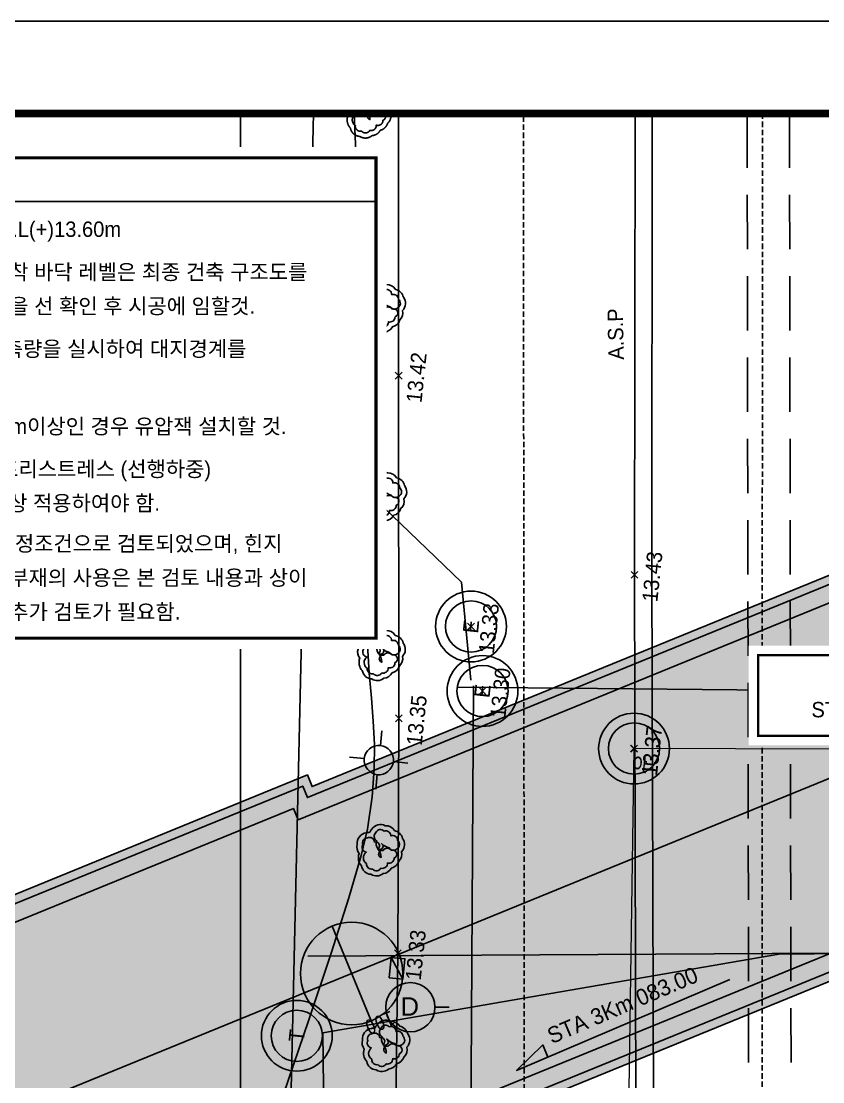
# Model space of a CAD drawing. Header units: millimetres. Extents: x 1073475 to 2890243, y -1340830 to -367733.
# Drawn here: x 1718064 to 1741521, y -398780 to -367733 of the extents above; entities that cross this region are included whole.
import ezdxf
from ezdxf.enums import TextEntityAlignment as Align
from ezdxf.xclip import XClip

# ---------------------------------------------------------------- set-up
doc = ezdxf.new("R2010")
doc.units = ezdxf.units.MM
doc.header["$LTSCALE"] = 50
doc.header["$XCLIPFRAME"] = 2
doc.header["$PDMODE"] = 3
doc.header["$PDSIZE"] = 100
doc.linetypes.add('E-DIGLN01', pattern=[2, 0.9, -0.2, 0.9])
doc.linetypes.add('HIDDEN2', pattern=[4.7625, 3.175, -1.5875])
for name, color, linetype in [('0-재료표-1', 3, 'Continuous'), ('0-재료표-T', 7, 'Continuous'), ('1-우수관로', 140, '우수'), ('11', 11, 'Continuous'), ('A_BRICK', 3, 'Continuous'), ('C-DIM', 7, 'Continuous'), ('CONT-MNR', 84, 'Continuous'), ('CS-CONC-MAJR', 4, 'Continuous'), ('CS-EXCV', 3, 'E-DIGLN01'), ('RXCOBAL', 7, 'Continuous'), ('TEX', 3, 'Continuous'), ('TEXT', 3, 'Continuous'), ('가로등', 1, 'Continuous'), ('구조물', 7, 'Continuous'), ('도로', 1, 'Continuous'), ('상수도맨홀', 1, 'Continuous'), ('시점변경-종점-구__보조측점심볼', 7, 'Continuous'), ('시점변경-종점-구__선형', 7, 'Continuous'), ('시점변경-종점-구__주측점심볼', 7, 'Continuous'), ('시점변경-종점-구__측점문자', 7, 'Continuous'), ('연속지적도', 32, 'Continuous'), ('우수맨홀', 1, 'Continuous'), ('우수받이', 5, 'Continuous'), ('조경', 3, 'Continuous'), ('중앙선', 2, 'Continuous'), ('지하지장물_가스관로', 2, 'Continuous'), ('지하지장물_상수관로', 5, 'HIDDEN2'), ('지하지장물_열수송관로', 6, 'HIDDEN2'), ('지하지장물_전기관로', 1, 'HIDDEN2'), ('지하지장물_통신관로', 7, 'HIDDEN2'), ('차선', 7, 'HIDDEN2'), ('측량점_높이', 8, 'Continuous'), ('측량점_심볼', 7, 'Continuous'), ('통신맨홀', 1, 'Continuous'), ('포장상태', 7, 'Continuous'), ('한전맨홀', 1, 'Continuous')]:
    doc.layers.add(name, color=color, linetype=linetype)
doc.styles.add('$1$돋움', font='')
doc.styles.add('Han_Romanstyle', font='')
doc.styles.add('LT', font='')
doc.styles.add('RXHG', font='arial.ttf')
doc.styles.get("Standard").update_dxf_attribs({"font": ''})
doc.styles.add('굴림체', font='')
doc.styles.add('돋움', font='')
doc.styles.get('$1$돋움').set_extended_font_data('Dotum')
doc.styles.get('Han_Romanstyle').set_extended_font_data('GulimChe')
doc.styles.get('LT').set_extended_font_data('GulimChe')
doc.styles.get('Standard').set_extended_font_data('Dotum')
doc.styles.get('굴림체').set_extended_font_data('Dotum')
doc.styles.get('돋움').set_extended_font_data('Dotum')
doc.linetypes.add('CFZ008', pattern='A,0.9,-0.2,[106,KHCLINE.shx,S=0.00606,R=180,X=0,Y=0],0.9', length=2)
doc.linetypes.add('GAS_LINE', pattern='A,0.5,-0.2,["GAS",Standard,S=0.1,R=0,X=-0.1,Y=-0.05],-0.25', length=0.95)
doc.linetypes.add('KT_LINE', pattern='A,12.7,-5.08,["KT",Standard,S=2.54,R=0,X=-2.54,Y=-1.27],-6.35', length=24.13)
doc.linetypes.add('POWER_LINE', pattern='A,12.7,-5.08,["POWER",Standard,S=2.54,R=0,X=-2.54,Y=-1.27],-6.35', length=24.13)
doc.linetypes.add('WATER_LINE', pattern='A,12.7,-5.08,["WATER",Standard,S=2.54,R=0,X=-2.54,Y=-1.27],-6.35', length=24.13)
doc.linetypes.add('우수', pattern='A,0.5,-0.05,["우수",LT,S=0.1,R=0,X=0,Y=-0.05],-0.4', length=0.95)

# ---------------------------------------------------------------- blocks, each defined once
blk = doc.blocks.new('A$599346786921')
at = {"layer": '구조물', "ltscale": 0.2}
h = blk.add_hatch(color=254, dxfattribs=at)
h.dxf.hatch_style = 1
h.set_gradient(color1=(214, 214, 214), color2=(214, 214, 214))
h.paths.add_polyline_path([(189880, 4043), (128969, 153101), (129119, 153162), (47790, 352186), (48127, 352323), (40199, 371724), (39821, 372650), (39443, 373575), (39065, 374501), (38687, 375426), (38309, 376351), (37931, 377276), (37554, 378201), (37177, 379126), (36800, 380051), (36423, 380975), (36047, 381900), (35671, 382825), (35295, 383749), (34920, 384674), (34545, 385599), (34170, 386523), (33796, 387448), (33422, 388373), (33049, 389297), (32676, 390222), (32304, 391147), (31932, 392072), (31561, 392997), (31190, 393922), (30821, 394847), (30451, 395772), (30083, 396697), (29715, 397623), (29347, 398548), (28981, 399474), (28615, 400400), (28250, 401326), (27886, 402252), (27523, 403178), (27160, 404105), (26798, 405031), (26438, 405958), (26078, 406885), (25719, 407812), (25360, 408742), (25003, 409670), (24647, 410598), (24292, 411526), (23938, 412455), (23585, 413383), (23233, 414312), (22883, 415241), (22533, 416171), (22185, 417101), (21838, 418031), (21492, 418961), (21147, 419892), (20804, 420823), (20462, 421754), (20121, 422686), (19782, 423618), (19443, 424550), (19107, 425482), (18771, 426415), (18438, 427349), (18105, 428282), (17774, 429216), (17445, 430151), (17117, 431086), (16791, 432021), (16466, 432956), (16143, 433892), (15821, 434829), (15501, 435766), (15183, 436703), (14866, 437640), (14551, 438579), (14238, 439517), (13927, 440456), (13617, 441395), (13310, 442335), (13004, 443275), (12700, 444216), (12398, 445157), (12097, 446099), (11799, 447041), (11503, 447983), (11339, 448506), (0, 445440), (302, 444474), (605, 443509), (911, 442544), (1218, 441580), (1527, 440617), (1838, 439655), (2151, 438693), (2466, 437732), (2782, 436772), (3100, 435812), (3420, 434854), (3742, 433896), (4065, 432938), (4390, 431982), (4716, 431026), (5044, 430071), (5374, 429116), (5705, 428162), (6037, 427209), (6372, 426257), (6707, 425305), (7044, 424354), (7382, 423404), (7722, 422454), (8063, 421505), (8406, 420556), (8750, 419608), (9095, 418661), (9441, 417714), (9788, 416768), (10137, 415823), (10487, 414878), (10838, 413933), (11190, 412990), (11544, 412047), (11898, 411104), (12253, 410162), (12610, 409221), (12967, 408280), (13326, 407339), (13685, 406399), (14046, 405460), (14407, 404521), (14768, 403585), (15131, 402648), (15495, 401710), (15860, 400773), (16225, 399837), (16592, 398901), (16959, 397965), (17326, 397030), (17695, 396095), (18064, 395161), (18434, 394227), (18804, 393294), (19175, 392360), (19547, 391428), (19919, 390496), (20292, 389564), (20665, 388632), (21038, 387701), (21412, 386770), (21787, 385839), (22162, 384909), (22537, 383979), (22913, 383050), (23289, 382120), (23665, 381191), (24042, 380263), (24419, 379334), (24796, 378406), (25174, 377478), (25551, 376550), (25929, 375623), (26307, 374695), (26685, 373768), (27063, 372842), (27441, 371915), (27820, 370988), (28198, 370062), (28576, 369136), (28955, 368210), (29333, 367284), (37261, 347883), (37598, 348021), (118926, 148997), (119075, 149057), (179985, 0)])
at = {"layer": 'CS-CONC-MAJR'}
for points in [[(39967, 371630), (47801, 352460), (47464, 352323), (128793, 153298)], [(39505, 371441), (47149, 352734), (46812, 352596), (128141, 153572)], [(30027, 367568), (37672, 348861), (38008, 348999), (119337, 149975)], [(29564, 367379), (37398, 348209), (37735, 348347), (119063, 149323)]]:
    blk.add_lwpolyline(points, dxfattribs=at)
at = {"layer": 'CS-EXCV', "linetype": 'CFZ008', "ltscale": 5, "flags": 128}
blk.add_lwpolyline([(189880, 4043), (128969, 153101), (129119, 153162), (47790, 352186), (48127, 352323), (40199, 371724), (39821, 372650), (39443, 373575), (39065, 374501), (38687, 375426), (38309, 376351), (37931, 377276), (37554, 378201), (37177, 379126), (36800, 380051), (36423, 380975), (36047, 381900), (35671, 382825), (35295, 383749), (34920, 384674), (34545, 385599), (34170, 386523), (33796, 387448), (33422, 388373), (33049, 389297), (32676, 390222), (32304, 391147), (31932, 392072), (31561, 392997), (31190, 393922), (30821, 394847), (30451, 395772), (30083, 396697), (29715, 397623), (29347, 398548), (28981, 399474), (28615, 400400), (28250, 401326), (27886, 402252), (27523, 403178), (27160, 404105), (26798, 405031), (26438, 405958), (26078, 406885), (25719, 407812), (25360, 408742), (25003, 409670), (24647, 410598), (24292, 411526), (23938, 412455), (23585, 413383), (23233, 414312), (22883, 415241), (22533, 416171), (22185, 417101), (21838, 418031), (21492, 418961), (21147, 419892), (20804, 420823), (20462, 421754), (20121, 422686), (19782, 423618), (19443, 424550), (19107, 425482), (18771, 426415), (18438, 427349), (18105, 428282), (17774, 429216), (17445, 430151), (17117, 431086), (16791, 432021), (16466, 432956), (16143, 433892), (15821, 434829), (15501, 435766), (15183, 436703), (14866, 437640), (14551, 438579), (14238, 439517), (13927, 440456), (13617, 441395), (13310, 442335), (13004, 443275), (12700, 444216), (12398, 445157), (12097, 446099), (11799, 447041), (11503, 447983), (11339, 448506), (0, 445440), (302, 444474), (605, 443509), (911, 442544), (1218, 441580), (1527, 440617), (1838, 439655), (2151, 438693), (2466, 437732), (2782, 436772), (3100, 435812), (3420, 434854), (3742, 433896), (4065, 432938), (4390, 431982), (4716, 431026), (5044, 430071), (5374, 429116), (5705, 428162), (6037, 427209), (6372, 426257), (6707, 425305), (7044, 424354), (7382, 423404), (7722, 422454), (8063, 421505), (8406, 420556), (8750, 419608), (9095, 418661), (9441, 417714), (9788, 416768), (10137, 415823), (10487, 414878), (10838, 413933), (11190, 412990), (11544, 412047), (11898, 411104), (12253, 410162), (12610, 409221), (12967, 408280), (13326, 407339), (13685, 406399), (14046, 405460), (14407, 404521), (14768, 403585), (15131, 402648), (15495, 401710), (15860, 400773), (16225, 399837), (16592, 398901), (16959, 397965), (17326, 397030), (17695, 396095), (18064, 395161), (18434, 394227), (18804, 393294), (19175, 392360), (19547, 391428), (19919, 390496), (20292, 389564), (20665, 388632), (21038, 387701), (21412, 386770), (21787, 385839), (22162, 384909), (22537, 383979), (22913, 383050), (23289, 382120), (23665, 381191), (24042, 380263), (24419, 379334), (24796, 378406), (25174, 377478), (25551, 376550), (25929, 375623), (26307, 374695), (26685, 373768), (27063, 372842), (27441, 371915), (27820, 370988), (28198, 370062), (28576, 369136), (28955, 368210), (29333, 367284), (37261, 347883), (37598, 348021), (118926, 148997), (119075, 149057), (179985, 0)], close=True, dxfattribs=at)
at = {"layer": '시점변경-종점-구__보조측점심볼', "color": 1}
blk.add_line((40927, 350462), (43704, 351596), dxfattribs=at)
at = {"layer": '시점변경-종점-구__선형', "color": 1}
blk.add_lwpolyline([(34766, 369504), (184932, 2022)], dxfattribs=at)
at = {"layer": '시점변경-종점-구__주측점심볼', "color": 1}
blk.add_circle((42316, 351029), 1500, dxfattribs=at)
at = {"layer": '시점변경-종점-구__측점문자', "color": 1, "style": 'Han_Romanstyle'}
blk.add_text('100', height=450, rotation=112.2267, dxfattribs=at).set_placement((41241, 349883))
blk = doc.blocks.new('A$405090834614')
at = {"layer": '1-우수관로', "color": 251, "linetype": '우수', "lineweight": 0, "ltscale": 80}
blk.add_lwpolyline([(185502, 13028), (184884, 22596), (180273, 88945), (172057, 168906), (121638, 164312), (118262, 188984)], dxfattribs=at)
at = {"layer": 'CONT-MNR', "color": 251}
for p, q in [((189233, 178938), (188127, 178774)), ((190256, 179093), (189233, 178938)), ((186947, 178603), (185703, 178427)), ((188127, 178774), (186947, 178603)), ((184405, 178247), (183139, 178077)), ((185703, 178427), (184405, 178247)), ((163151, 177528), (160881, 178042)), ((181971, 177924), (180886, 177787)), ((183139, 178077), (181971, 177924)), ((179869, 177661), (178901, 177545)), ((180886, 177787), (179869, 177661)), ((165160, 177089), (163151, 177528)), ((177056, 177328), (176145, 177222)), ((177969, 177435), (177056, 177328)), ((178901, 177545), (177969, 177435)), ((166835, 176743), (165160, 177089)), ((174256, 176983), (173437, 176842)), ((175220, 177114), (174256, 176983)), ((176145, 177222), (175220, 177114)), ((168103, 176510), (166835, 176743)), ((172717, 176703), (172045, 176577)), ((173437, 176842), (172717, 176703)), ((168889, 176407), (168103, 176510)), ((169845, 176378), (168889, 176407)), ((170658, 176403), (169845, 176378)), ((171375, 176473), (170658, 176403)), ((172045, 176577), (171375, 176473))]:
    blk.add_line(p, q, dxfattribs=at)
at = {"layer": '가로등', "color": 251, "linetype": 'Continuous'}
for p, q in [((170932, 176724), (170932, 177153)), ((170504, 176296), (170075, 176296)), ((171361, 176296), (171790, 176296)), ((170932, 175867), (170932, 175438))]:
    blk.add_line(p, q, dxfattribs=at)
blk.add_ellipse((170932, 176296), major_axis=(303, 303), ratio=1, start_param=5.497787, end_param=11.780972, dxfattribs=at)
at = {"layer": '도로', "color": 251}
for p, q in [((192013, 177948), (182185, 176905)), ((182185, 176905), (172209, 175841)), ((172209, 175841), (165373, 175146)), ((165373, 175146), (159401, 174591))]:
    blk.add_line(p, q, dxfattribs=at)
at = {"layer": '연속지적도', "color": 251}
for p, q in [((192588, 182663), (135799, 176644)), ((135799, 176644), (192588, 182663))]:
    blk.add_line(p, q, dxfattribs=at)
at = {"layer": '우수맨홀', "color": 251}
for radius in [1036, 750]:
    blk.add_circle((172056, 168904), radius, dxfattribs=at)
at = {"layer": '우수받이', "color": 251}
blk.add_lwpolyline([(164628, 175322), (164628, 174922), (165228, 174922), (165228, 175322)], close=True, dxfattribs=at)
blk.add_lwpolyline([(164628, 174922), (165228, 175322)], dxfattribs=at)
at = {"layer": '조경', "color": 251}
for points in [[(189244, 179075, 0.346815), (189030, 178773, 0.330985), (189090, 178421, 0.257815), (189272, 178198, 0.268393), (189499, 178003, 0.287741), (189782, 177950, 0.374085), (190173, 177967, 0.296108), (190373, 178223, 0.276004), (190488, 178506, 0.397465), (190343, 178889, 0.08978), (190248, 178938, 0.089366), (190221, 179040, 0.417873), (189859, 179263, 0.244957), (189595, 179184, 0.283849)], [(189330, 178937, 0.520567), (189188, 178739, 0.520567), (189238, 178501, 0.520567), (189409, 178328, 0.520567), (189573, 178149, 0.997573), (189791, 178256, 0.520567), (189763, 178497, 0.940956), (189551, 178531, 0.176046), (189793, 178649, 1.063971), (189958, 178560, 0.138397), (189852, 178324, 0.467806), (189849, 178095, 0.520567), (190092, 178102, 0.520567), (190209, 178314, 0.520567), (190326, 178525, 0.520567), (190263, 178760, 0.520567), (190024, 178713, 0.258914), (189793, 178649, 0.824029), (189981, 178768, 0.520567), (190077, 178990, 0.520567), (189863, 179105, 0.520567), (189656, 178980, 0.520567), (189330, 178937)], [(183557, 178116, 0.346815), (183344, 177814, 0.330985), (183403, 177463, 0.257815), (183585, 177239, 0.268393), (183812, 177044, 0.287741), (184095, 176992, 0.374085), (184487, 177008, 0.296108), (184686, 177264, 0.276004), (184801, 177547, 0.397465), (184656, 177930, 0.08978), (184561, 177979, 0.089366), (184534, 178081, 0.417873), (184173, 178304, 0.244957), (183909, 178225, 0.283849)], [(183644, 177978, 0.520567), (183502, 177781, 0.520567), (183551, 177542, 0.520567), (183722, 177369, 0.520567), (183886, 177190, 0.997573), (184104, 177297, 0.520567), (184076, 177538, 0.940956), (183864, 177573, 0.176046), (184107, 177690, 1.063971), (184271, 177601, 0.138397), (184165, 177365, 0.467806), (184162, 177137, 0.520567), (184405, 177143, 0.520567), (184522, 177355, 0.520567), (184640, 177567, 0.520567), (184576, 177801, 0.520567), (184337, 177754, 0.258914), (184107, 177690, 0.824029), (184294, 177809, 0.520567), (184391, 178032, 0.520567), (184177, 178147, 0.520567), (183969, 178021, 0.520567), (183644, 177978)], [(178076, 177500, 0.346815), (177862, 177198, 0.330985), (177922, 176846, 0.257815), (178104, 176623, 0.268393), (178330, 176428, 0.287741), (178614, 176375, 0.374085), (179005, 176392, 0.296108), (179205, 176648, 0.276004), (179320, 176931, 0.397465), (179174, 177314, 0.08978), (179080, 177363, 0.089366), (179053, 177465, 0.417873), (178691, 177688, 0.244957), (178427, 177609, 0.283849)], [(178162, 177362, 0.520567), (178020, 177164, 0.520567), (178070, 176926, 0.520567), (178240, 176753, 0.520567), (178405, 176574, 0.997573), (178623, 176681, 0.520567), (178594, 176922, 0.940956), (178382, 176956, 0.176046), (178625, 177074, 1.063971), (178790, 176985, 0.138397), (178684, 176749, 0.467806), (178681, 176520, 0.520567), (178924, 176527, 0.520567), (179041, 176738, 0.520567), (179158, 176950, 0.520567), (179094, 177185, 0.520567), (178856, 177138, 0.258914), (178625, 177074, 0.824029), (178812, 177193, 0.520567), (178909, 177415, 0.520567), (178695, 177530, 0.520567), (178487, 177405, 0.520567), (178162, 177362)], [(173485, 177054, 0.346815), (173272, 176753, 0.330985), (173331, 176401, 0.257815), (173513, 176177, 0.268393), (173740, 175983, 0.287741), (174023, 175930, 0.374085), (174415, 175947, 0.296108), (174614, 176203, 0.276004), (174729, 176486, 0.397465), (174584, 176869, 0.08978), (174489, 176918, 0.089366), (174462, 177020, 0.417873), (174101, 177243, 0.244957), (173837, 177164, 0.283849)], [(173572, 176917, 0.520567), (173430, 176719, 0.520567), (173479, 176481, 0.520567), (173650, 176308, 0.520567), (173814, 176129, 0.997573), (174033, 176236, 0.520567), (174004, 176476, 0.940956), (173792, 176511, 0.176046), (174035, 176629, 1.063971), (174199, 176540, 0.138397), (174093, 176304, 0.467806), (174090, 176075, 0.520567), (174333, 176081, 0.520567), (174450, 176293, 0.520567), (174568, 176505, 0.520567), (174504, 176740, 0.520567), (174265, 176692, 0.258914), (174035, 176629, 0.824029), (174222, 176748, 0.520567), (174319, 176970, 0.520567), (174105, 177085, 0.520567), (173897, 176960, 0.520567), (173572, 176917)], [(167798, 176472, 0.346815), (167585, 176171, 0.330985), (167644, 175819, 0.257815), (167826, 175595, 0.268393), (168053, 175401, 0.287741), (168337, 175348, 0.374085), (168728, 175365, 0.296108), (168927, 175621, 0.276004), (169042, 175904, 0.397465), (168897, 176287, 0.08978), (168802, 176336, 0.089366), (168775, 176438, 0.417873), (168414, 176661, 0.244957), (168150, 176581, 0.283849)], [(167885, 176335, 0.520567), (167743, 176137, 0.520567), (167792, 175898, 0.520567), (167963, 175726, 0.520567), (168128, 175547, 0.997573), (168346, 175654, 0.520567), (168317, 175894, 0.940956), (168105, 175929, 0.176046), (168348, 176047, 1.063971), (168512, 175958, 0.138397), (168406, 175722, 0.467806), (168403, 175493, 0.520567), (168646, 175499, 0.520567), (168763, 175711, 0.520567), (168881, 175923, 0.520567), (168817, 176158, 0.520567), (168578, 176110, 0.258914), (168348, 176047, 0.824029), (168535, 176166, 0.520567), (168632, 176388, 0.520567), (168418, 176503, 0.520567), (168210, 176378, 0.520567), (167885, 176335)], [(162120, 175716, 0.346815), (161906, 175415, 0.330985), (161966, 175063, 0.257815), (162148, 174839, 0.268393), (162374, 174644, 0.287741), (162658, 174592, 0.374085), (163049, 174609, 0.296108), (163249, 174864, 0.276004), (163364, 175147, 0.397465), (163218, 175530, 0.08978), (163124, 175579, 0.089366), (163097, 175681, 0.417873), (162735, 175904, 0.244957), (162471, 175825, 0.283849)], [(162206, 175578, 0.520567), (162064, 175381, 0.520567), (162114, 175142, 0.520567), (162284, 174969, 0.520567), (162449, 174791, 0.997573), (162667, 174898, 0.520567), (162638, 175138, 0.940956), (162426, 175173, 0.176046), (162669, 175290, 1.063971), (162834, 175202, 0.138397), (162728, 174965, 0.467806), (162725, 174737, 0.520567), (162968, 174743, 0.520567), (163085, 174955, 0.520567), (163202, 175167, 0.520567), (163138, 175401, 0.520567), (162900, 175354, 0.258914), (162669, 175290, 0.824029), (162857, 175410, 0.520567), (162953, 175632, 0.520567), (162739, 175747, 0.520567), (162531, 175622, 0.520567), (162206, 175578)]]:
    blk.add_lwpolyline(points, format="xyb", close=True, dxfattribs=at)
at = {"layer": '중앙선', "color": 251}
for p, q in [((177117, 169428), (212914, 173164)), ((177170, 168920), (213036, 172704)), ((158397, 167391), (177117, 169428)), ((158451, 166883), (177170, 168920))]:
    blk.add_line(p, q, dxfattribs=at)
at = {"layer": '지하지장물_가스관로', "color": 251, "linetype": 'GAS_LINE', "ltscale": 3}
blk.add_lwpolyline([(172043, 129154), (173937, 129308), (182760, 39013), (182551, 11068)], dxfattribs=at)
at = {"layer": '지하지장물_상수관로', "color": 251, "linetype": 'WATER_LINE', "ltscale": 3}
for points in [[(215785, 180251), (195263, 177193), (191822, 180378), (129649, 175223), (126750, 172048), (96359, 170351), (93160, 172444), (53008, 169794)], [(165003, 177754), (176543, 74656), (179909, 44130), (180541, 14655)]]:
    blk.add_lwpolyline(points, dxfattribs=at)
at = {"layer": '지하지장물_열수송관로', "color": 251, "ltscale": 10}
for points in [[(216212, 191288), (197149, 188874), (197301, 186951), (195346, 186542), (195304, 185411), (191114, 185214), (191823, 167673), (46754, 152054)], [(216367, 190058), (198477, 187793), (198622, 185962), (196548, 185528), (196500, 184227), (192401, 184034), (193108, 166565), (46886, 150822)]]:
    blk.add_lwpolyline(points, dxfattribs=at)
at = {"layer": '지하지장물_전기관로', "color": 251, "linetype": 'POWER_LINE', "ltscale": 3}
for points in [[(173540, 173861), (176366, 174434), (179598, 178592), (181650, 185820), (185364, 191290), (193671, 194513), (224700, 200886), (237833, 202292)], [(186670, 16637), (186590, 33534), (184398, 74092), (182595, 86963), (177310, 132594), (173297, 174213)], [(173383, 173768), (152438, 171677), (116310, 167097), (102929, 165907), (93496, 163728), (64735, 159343)]]:
    blk.add_lwpolyline(points, dxfattribs=at)
at = {"layer": '지하지장물_통신관로', "color": 251, "linetype": 'KT_LINE', "ltscale": 3}
blk.add_lwpolyline([(179973, 22140), (178340, 57330), (174617, 92638), (167709, 153756), (166514, 164057), (162819, 177078), (146292, 175121), (136183, 173575), (130490, 179990), (129558, 186301)], dxfattribs=at)
at = {"layer": '차선', "color": 251}
for p, q in [((140712, 168790), (210776, 176286)), ((212341, 169387), (137441, 161475))]:
    blk.add_line(p, q, dxfattribs=at)
at = {"layer": '측량점_심볼', "color": 251}
for p in [(182185, 176905), (172209, 175841), (165373, 175146), (175107, 174025), (173264, 173491), (177117, 169428), (172052, 168900), (172056, 168904), (172057, 168906)]:
    blk.add_point(p, dxfattribs=at)
at = {"layer": '통신맨홀', "color": 251}
for radius in [1036, 750]:
    blk.add_circle((162654, 177831), radius, dxfattribs=at)
at = {"layer": '한전맨홀', "color": 251}
for centre, radius in [((175107, 174025), 1036), ((173264, 173491), 1036), ((175107, 174025), 750), ((173264, 173491), 750)]:
    blk.add_circle(centre, radius, dxfattribs=at)
at = {"layer": '상수도맨홀', "color": 251, "style": '굴림체'}
for s, p in [('T', (162654, 177831)), ('E', (175107, 174025)), ('E', (173264, 173491))]:
    blk.add_text(s, height=450, dxfattribs=at).set_placement(p, align=Align.MIDDLE)
at = {"layer": '우수맨홀', "color": 251, "style": '굴림체'}
blk.add_text('우', height=450, dxfattribs=at).set_placement((171368, 168389))
at = {"layer": '측량점_높이', "color": 251, "style": '굴림체'}
for s, p in [('13.42', (182185, 176605)), ('13.35', (172209, 175541)), ('13.33', (165373, 174846)), ('13.33', (175107, 173725)), ('13.30', (173264, 173191)), ('13.43', (177117, 169128)), ('13.37', (172052, 168600)), ('13.37', (172056, 168604)), ('13.37', (172057, 168606))]:
    blk.add_text(s, height=450, dxfattribs=at).set_placement(p, align=Align.TOP_CENTER)
at = {"layer": '포장상태', "color": 251, "style": '굴림체'}
blk.add_text('A.S.P', height=450, rotation=7.2991, dxfattribs=at).set_placement((184839, 170591), align=Align.RIGHT)
blk = doc.blocks.new('dbox')
at = {"layer": '11'}
blk.add_line((4288, 57600), (81088, 57600), dxfattribs=at)
at = {"layer": '11', "const_width": 150}
blk.add_lwpolyline([(81088, 1800), (4288, 1800), (4288, 57600), (81088, 57600)], close=True, dxfattribs=at)
at = {"layer": 'TEXT', "color": 7}
blk.add_line((0, 59400), (84100, 59400), dxfattribs=at)
at = {"layer": 'TEX', "color": 6, "linetype": 'Continuous', "style": 'RXHG', "width": 1}
for tag, p in [('일자', (76628, 15972)), ('축척', (76628, 13925)), ('설계번호', (76684, 12170))]:
    blk.add_attdef(tag, p, '', height=300, dxfattribs=at)
at = {"layer": 'TEX', "color": 7, "linetype": 'Continuous', "style": 'RXHG', "width": 1}
blk.add_attdef('파일명', (81840, 4453), '', height=300, rotation=90, dxfattribs=at)
at = {"layer": 'TEX', "linetype": 'Continuous', "style": 'RXHG', "width": 1}
for tag, p in [('도면명-1', (77799, 3389)), ('도면명-2', (77799, 2662))]:
    blk.add_attdef(tag, text='', height=400, dxfattribs=at).set_placement(p, align=Align.CENTER)
blk = doc.blocks.new('31781387137813')
at = {"color": 255}
blk.add_wipeout([(0, 0), (11238, 0), (11238, -9792), (0, -9792)], dxfattribs=at).dxf.layer = '0-재료표-1'
at = {"layer": '0-재료표-1'}
blk.add_line((207, -1060), (11031, -1060), dxfattribs=at)
at = {"layer": '0-재료표-1', "const_width": 60}
blk.add_lwpolyline([(11031, -9585), (11031, -207), (207, -207), (207, -9585)], close=True, dxfattribs=at)
at = {"layer": '0-재료표-T', "style": '$1$돋움'}
for s, height, p in [('◈ N O T E', 320, (683, -633)), ('1. G.L(±)0.00m = E.L(+)13.60m', 300, (587, -1602)), ('2. 터파기 시공시 굴착 바닥 레벨은 최종 건축 구조도를 ', 300, (587, -2436)), ('    참조하여 각 레벨을 선 확인 후 시공에 임할것. ', 300, (587, -3102)), ('3. 착공전 경계명시측량을 실시하여 대지경계를', 300, (587, -3936)), ('    확인하여야 함.', 300, (587, -4602)), ('4. STRUT 길이가 5m이상인 경우 유압잭 설치할 것.', 300, (587, -5448)), ('5. STRUT 설치시 프리스트레스 (선행하중)', 300, (587, -6281)), ('     50~200kN/ea이상 적용하여야 함.', 300, (587, -6948)), ('6. 본 설계는 단부 고정조건으로 검토되었으며, 힌지 ', 300, (587, -7736)), ('    형태의 모든 연결부재의 사용은 본 검토 내용과 상이', 300, (587, -8403)), ('    해질수 있으므로 추가 검토가 필요함.   ', 300, (587, -9069))]:
    blk.add_text(s, height=height, dxfattribs=at).set_placement(p, align=Align.MIDDLE_LEFT)
blk = doc.blocks.new('DD')
at = {"layer": 'RXCOBAL', "color": 7}
blk.add_line((-631, 0), (0, 0), dxfattribs=at)
blk.add_circle((-1711, 0), 1080, dxfattribs=at)
at = {"layer": 'A_BRICK', "style": 'RXHG'}
blk.add_attdef('BUB', text='', height=810, dxfattribs=at).set_placement((-1747, -407), align=Align.CENTER)
blk = doc.blocks.new('A$355485260246')
at = {"color": 255}
blk.add_wipeout([(0, 3897), (17461, 3897), (17461, 0), (0, 0)], dxfattribs=at).dxf.layer = '0-재료표-1'
at = {"layer": '0-재료표-1', "const_width": 92.6}
blk.add_lwpolyline([(17091, 370), (17091, 3527), (370, 3527), (370, 370)], close=True, dxfattribs=at)
at = {"layer": '0-재료표-T', "style": '돋움'}
for s, p in [('인천지하철 1호선', (8666, 2638)), ('STA 3Km 044.00- STA 3Km 083.00', (8666, 1397))]:
    blk.add_text(s, height=600, dxfattribs=at).set_placement(p, align=Align.MIDDLE_CENTER)
blk = doc.blocks.new('A$C78BD0C8C')
ref = blk.add_blockref('A$405090834614', (117900.7, -194829), dxfattribs=dict(rotation=83.9464212542183))
XClip(ref).set_block_clipping_path([(104661.0409256864, 187029.200860789), (115795.371209384, 82037.659728932), (199028.6359362481, 90864.5294945205), (187894.3056525505, 195856.0706263776)])

msp = doc.modelspace()

# ---------------------------------------------------------------- hatches: boundary and pattern name
msp.add_hatch(color=2).paths.add_polyline_path([(1733326.2, -397700.8), (1733477.5, -398055.1), (1732557.7, -398447.8)])

# ---------------------------------------------------------------- linework, layer by layer
at = {"color": 2}
msp.add_lwpolyline([(1738802.2, -395781.3), (1732557.7, -398447.8), (1733326.2, -397700.8), (1733477.5, -398055.1)], dxfattribs=at)

# ---------------------------------------------------------------- block references
at = {"xscale": 1.5, "yscale": 1.5, "zscale": 1.5}
msp.add_blockref('dbox', (1704432.7, -456833.1), dxfattribs=at)
ref = msp.add_blockref('A$599346786921', (2078763.1, -437926.2), dxfattribs=dict(rotation=89.99999999999997))
XClip(ref).set_block_clipping_path([(-16206.8299571348, 262317.343997824), (67493.1699649135, 367897.631078836)])
ref = msp.add_blockref('A$405090834614', (1885814.3, -577934.3), dxfattribs=dict(rotation=83.9464212542183))
XClip(ref).set_block_clipping_path([(104661.0409256864, 187029.200860789), (115795.371209384, 82037.659728932), (199028.6359362481, 90864.5294945205), (187894.3056525505, 195856.0706263776)])
ref = msp.add_blockref('DD', (1730591.5, -396598.3), dxfattribs=dict(xscale=-0.6666666666666666, yscale=0.6666666666666666, zscale=0.6666666666666666, rotation=180))
ref.add_attrib('BUB', 'D', dxfattribs={"layer": 'A_BRICK', "height": 540.2, "style": 'RXHG'}).set_placement((1729433.5, -396845.3), align=Align.CENTER)
at = {"layer": 'C-DIM', "ltscale": 0.2}
ref = msp.add_blockref('A$C78BD0C8C', (1676619.9, -375796.2), dxfattribs=dict(at, xscale=0.3375, yscale=0.3375, zscale=0.3375))
XClip(ref).set_block_clipping_path([(-53674.9236881854, -65141.2139783588), (48304.5635594446, 1596.9759842416)])

# ---------------------------------------------------------------- texts
at = {"color": 2, "style": '돋움'}
msp.add_text('STA 3Km 083.00', height=472.5, rotation=23.12295, dxfattribs=at).set_placement((1733645.1, -397810.5), align=Align.BOTTOM_LEFT)

# ---------------------------------------------------------------- next in the draw order: block references
for name, p, xscale, yscale, zscale in [('31781387137813', (1711898.9, -371418.9), 1.5, 1.5, 1.5), ('A$355485260246', (1739351.2, -388933.9), 0.75, 0.75, 0.75)]:
    msp.add_blockref(name, p, dxfattribs=dict(xscale=xscale, yscale=yscale, zscale=zscale))

doc.saveas('drawing.dxf')
